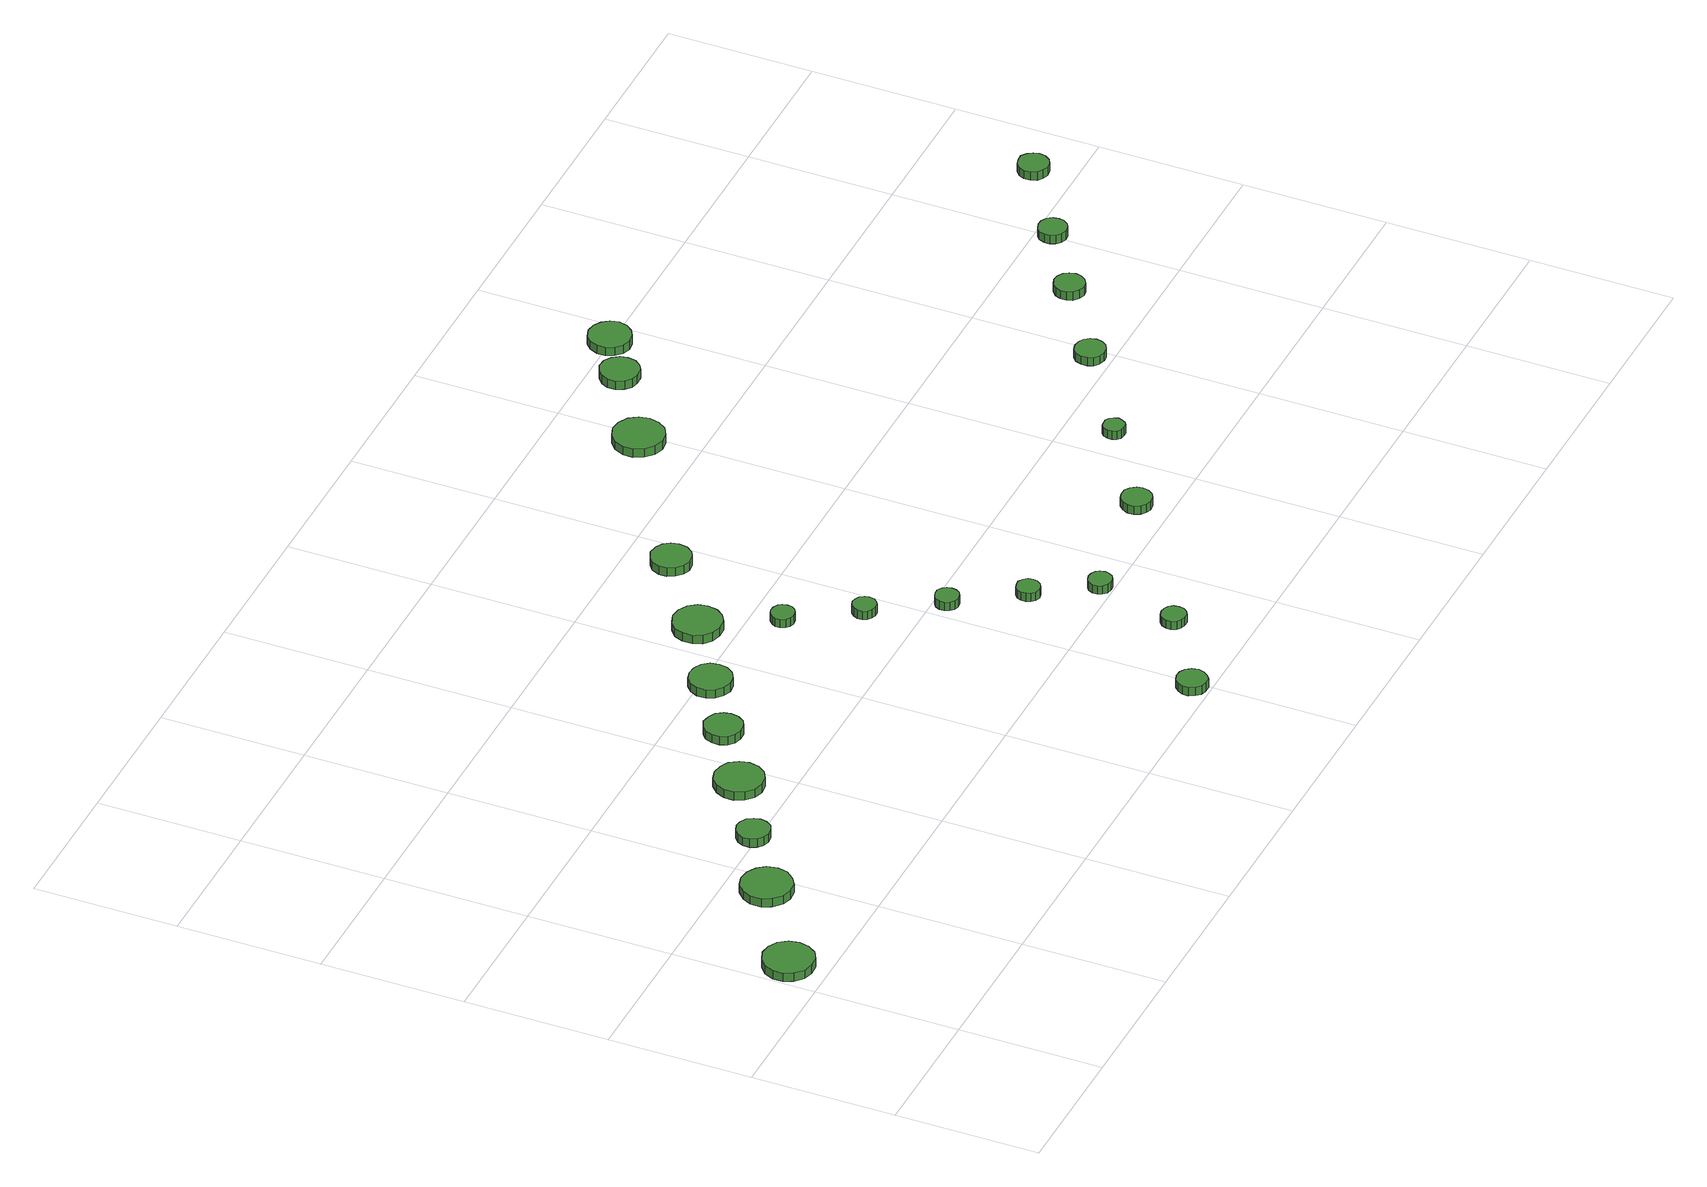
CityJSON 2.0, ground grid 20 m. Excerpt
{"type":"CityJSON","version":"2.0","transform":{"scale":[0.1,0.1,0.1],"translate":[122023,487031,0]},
"CityObjects":{
"tree1":{"type":"SolitaryVegetationObject","attributes":{"function":"something"},"geometry":[{"type":"MultiSurface","lod":"1","boundaries":[[[0,1,2,3,4,5,6,7,8,9,10,11,12,13,14]],[[15,16,17,18,19,20,21,22,23,24,25,26,27,28,29]],[[0,29,28,1]],[[1,28,27,2]],[[2,27,26,3]],[[3,26,25,4]],[[4,25,24,5]],[[5,24,23,6]],[[6,23,22,7]],[[7,22,21,8]],[[8,21,20,9]],[[9,20,19,10]],[[10,19,18,11]],[[11,18,17,12]],[[12,17,16,13]],[[13,16,15,14]],[[14,15,29,0]]]}]},
"tree2":{"type":"SolitaryVegetationObject","attributes":{"function":"something"},"geometry":[{"type":"MultiSurface","lod":"1","boundaries":[[[30,31,32,33,34,35,36,37,38,39,40,41,42,43,44]],[[45,46,47,48,49,50,51,52,53,54,55,56,57,58,59]],[[30,59,58,31]],[[31,58,57,32]],[[32,57,56,33]],[[33,56,55,34]],[[34,55,54,35]],[[35,54,53,36]],[[36,53,52,37]],[[37,52,51,38]],[[38,51,50,39]],[[39,50,49,40]],[[40,49,48,41]],[[41,48,47,42]],[[42,47,46,43]],[[43,46,45,44]],[[44,45,59,30]]]}]},
"tree3":{"type":"SolitaryVegetationObject","attributes":{"function":"something"},"geometry":[{"type":"MultiSurface","lod":"1","boundaries":[[[60,61,62,63,64,65,66,67,68,69,70,71,72,73,74]],[[75,76,77,78,79,80,81,82,83,84,85,86,87,88,89]],[[60,89,88,61]],[[61,88,87,62]],[[62,87,86,63]],[[63,86,85,64]],[[64,85,84,65]],[[65,84,83,66]],[[66,83,82,67]],[[67,82,81,68]],[[68,81,80,69]],[[69,80,79,70]],[[70,79,78,71]],[[71,78,77,72]],[[72,77,76,73]],[[73,76,75,74]],[[74,75,89,60]]]}]},
"tree4":{"type":"SolitaryVegetationObject","attributes":{"function":"something"},"geometry":[{"type":"MultiSurface","lod":"1","boundaries":[[[90,91,92,93,94,95,96,97,98,99,100,101,102,103,104]],[[105,106,107,108,109,110,111,112,113,114,115,116,117,118,119]],[[90,119,118,91]],[[91,118,117,92]],[[92,117,116,93]],[[93,116,115,94]],[[94,115,114,95]],[[95,114,113,96]],[[96,113,112,97]],[[97,112,111,98]],[[98,111,110,99]],[[99,110,109,100]],[[100,109,108,101]],[[101,108,107,102]],[[102,107,106,103]],[[103,106,105,104]],[[104,105,119,90]]]}]},
"tree5":{"type":"SolitaryVegetationObject","attributes":{"function":"something"},"geometry":[{"type":"MultiSurface","lod":"1","boundaries":[[[120,121,122,123,124,125,126,127,128,129,130,131,132,133,134]],[[135,136,137,138,139,140,141,142,143,144,145,146,147,148,149]],[[120,149,148,121]],[[121,148,147,122]],[[122,147,146,123]],[[123,146,145,124]],[[124,145,144,125]],[[125,144,143,126]],[[126,143,142,127]],[[127,142,141,128]],[[128,141,140,129]],[[129,140,139,130]],[[130,139,138,131]],[[131,138,137,132]],[[132,137,136,133]],[[133,136,135,134]],[[134,135,149,120]]]}]},
"tree6":{"type":"SolitaryVegetationObject","attributes":{"function":"something"},"geometry":[{"type":"MultiSurface","lod":"1","boundaries":[[[150,151,152,153,154,155,156,157,158,159,160,161,162,163,164]],[[165,166,167,168,169,170,171,172,173,174,175,176,177,178,179]],[[150,179,178,151]],[[151,178,177,152]],[[152,177,176,153]],[[153,176,175,154]],[[154,175,174,155]],[[155,174,173,156]],[[156,173,172,157]],[[157,172,171,158]],[[158,171,170,159]],[[159,170,169,160]],[[160,169,168,161]],[[161,168,167,162]],[[162,167,166,163]],[[163,166,165,164]],[[164,165,179,150]]]}]},
"tree7":{"type":"SolitaryVegetationObject","attributes":{"function":"something"},"geometry":[{"type":"MultiSurface","lod":"1","boundaries":[[[180,181,182,183,184,185,186,187,188,189,190,191,192,193,194]],[[195,196,197,198,199,200,201,202,203,204,205,206,207,208,209]],[[180,209,208,181]],[[181,208,207,182]],[[182,207,206,183]],[[183,206,205,184]],[[184,205,204,185]],[[185,204,203,186]],[[186,203,202,187]],[[187,202,201,188]],[[188,201,200,189]],[[189,200,199,190]],[[190,199,198,191]],[[191,198,197,192]],[[192,197,196,193]],[[193,196,195,194]],[[194,195,209,180]]]}]},
"tree8":{"type":"SolitaryVegetationObject","attributes":{"function":"something"},"geometry":[{"type":"MultiSurface","lod":"1","boundaries":[[[210,211,212,213,214,215,216,217,218,219,220,221,222,223,224]],[[225,226,227,228,229,230,231,232,233,234,235,236,237,238,239]],[[210,239,238,211]],[[211,238,237,212]],[[212,237,236,213]],[[213,236,235,214]],[[214,235,234,215]],[[215,234,233,216]],[[216,233,232,217]],[[217,232,231,218]],[[218,231,230,219]],[[219,230,229,220]],[[220,229,228,221]],[[221,228,227,222]],[[222,227,226,223]],[[223,226,225,224]],[[224,225,239,210]]]}]},
"tree9":{"type":"SolitaryVegetationObject","attributes":{"function":"something"},"geometry":[{"type":"MultiSurface","lod":"1","boundaries":[[[240,241,242,243,244,245,246,247,248,249,250,251,252,253,254]],[[255,256,257,258,259,260,261,262,263,264,265,266,267,268,269]],[[240,269,268,241]],[[241,268,267,242]],[[242,267,266,243]],[[243,266,265,244]],[[244,265,264,245]],[[245,264,263,246]],[[246,263,262,247]],[[247,262,261,248]],[[248,261,260,249]],[[249,260,259,250]],[[250,259,258,251]],[[251,258,257,252]],[[252,257,256,253]],[[253,256,255,254]],[[254,255,269,240]]]}]},
"tree10":{"type":"SolitaryVegetationObject","attributes":{"function":"something"},"geometry":[{"type":"MultiSurface","lod":"1","boundaries":[[[270,271,272,273,274,275,276,277,278,279,280,281,282,283,284]],[[285,286,287,288,289,290,291,292,293,294,295,296,297,298,299]],[[270,299,298,271]],[[271,298,297,272]],[[272,297,296,273]],[[273,296,295,274]],[[274,295,294,275]],[[275,294,293,276]],[[276,293,292,277]],[[277,292,291,278]],[[278,291,290,279]],[[279,290,289,280]],[[280,289,288,281]],[[281,288,287,282]],[[282,287,286,283]],[[283,286,285,284]],[[284,285,299,270]]]}]},
"tree11":{"type":"SolitaryVegetationObject","attributes":{"function":"something"},"geometry":[{"type":"MultiSurface","lod":"1","boundaries":[[[300,301,302,303,304,305,306,307,308,309,310,311,312,313,314]],[[315,316,317,318,319,320,321,322,323,324,325,326,327,328,329]],[[300,329,328,301]],[[301,328,327,302]],[[302,327,326,303]],[[303,326,325,304]],[[304,325,324,305]],[[305,324,323,306]],[[306,323,322,307]],[[307,322,321,308]],[[308,321,320,309]],[[309,320,319,310]],[[310,319,318,311]],[[311,318,317,312]],[[312,317,316,313]],[[313,316,315,314]],[[314,315,329,300]]]}]},
"tree12":{"type":"SolitaryVegetationObject","attributes":{"function":"something"},"geometry":[{"type":"MultiSurface","lod":"1","boundaries":[[[330,331,332,333,334,335,336,337,338,339,340,341,342,343,344]],[[345,346,347,348,349,350,351,352,353,354,355,356,357,358,359]],[[330,359,358,331]],[[331,358,357,332]],[[332,357,356,333]],[[333,356,355,334]],[[334,355,354,335]],[[335,354,353,336]],[[336,353,352,337]],[[337,352,351,338]],[[338,351,350,339]],[[339,350,349,340]],[[340,349,348,341]],[[341,348,347,342]],[[342,347,346,343]],[[343,346,345,344]],[[344,345,359,330]]]}]},
"tree13":{"type":"SolitaryVegetationObject","attributes":{"function":"something"},"geometry":[{"type":"MultiSurface","lod":"1","boundaries":[[[360,361,362,363,364,365,366,367,368,369,370,371,372,373,374]],[[375,376,377,378,379,380,381,382,383,384,385,386,387,388,389]],[[360,389,388,361]],[[361,388,387,362]],[[362,387,386,363]],[[363,386,385,364]],[[364,385,384,365]],[[365,384,383,366]],[[366,383,382,367]],[[367,382,381,368]],[[368,381,380,369]],[[369,380,379,370]],[[370,379,378,371]],[[371,378,377,372]],[[372,377,376,373]],[[373,376,375,374]],[[374,375,389,360]]]}]},
"tree14":{"type":"SolitaryVegetationObject","attributes":{"function":"something"},"geometry":[{"type":"MultiSurface","lod":"1","boundaries":[[[390,391,392,393,394,395,396,397,398,399,400,401,402,403,404]],[[405,406,407,408,409,410,411,412,413,414,415,416,417,418,419]],[[390,419,418,391]],[[391,418,417,392]],[[392,417,416,393]],[[393,416,415,394]],[[394,415,414,395]],[[395,414,413,396]],[[396,413,412,397]],[[397,412,411,398]],[[398,411,410,399]],[[399,410,409,400]],[[400,409,408,401]],[[401,408,407,402]],[[402,407,406,403]],[[403,406,405,404]],[[404,405,419,390]]]}]},
"tree15":{"type":"SolitaryVegetationObject","attributes":{"function":"something"},"geometry":[{"type":"MultiSurface","lod":"1","boundaries":[[[420,421,422,423,424,425,426,427,428,429,430,431,432,433,434]],[[435,436,437,438,439,440,441,442,443,444,445,446,447,448,449]],[[420,449,448,421]],[[421,448,447,422]],[[422,447,446,423]],[[423,446,445,424]],[[424,445,444,425]],[[425,444,443,426]],[[426,443,442,427]],[[427,442,441,428]],[[428,441,440,429]],[[429,440,439,430]],[[430,439,438,431]],[[431,438,437,432]],[[432,437,436,433]],[[433,436,435,434]],[[434,435,449,420]]]}]},
"tree16":{"type":"SolitaryVegetationObject","attributes":{"function":"something"},"geometry":[{"type":"MultiSurface","lod":"1","boundaries":[[[450,451,452,453,454,455,456,457,458,459,460,461,462,463,464]],[[465,466,467,468,469,470,471,472,473,474,475,476,477,478,479]],[[450,479,478,451]],[[451,478,477,452]],[[452,477,476,453]],[[453,476,475,454]],[[454,475,474,455]],[[455,474,473,456]],[[456,473,472,457]],[[457,472,471,458]],[[458,471,470,459]],[[459,470,469,460]],[[460,469,468,461]],[[461,468,467,462]],[[462,467,466,463]],[[463,466,465,464]],[[464,465,479,450]]]}]},
"tree17":{"type":"SolitaryVegetationObject","attributes":{"function":"something"},"geometry":[{"type":"MultiSurface","lod":"1","boundaries":[[[480,481,482,483,484,485,486,487,488,489,490,491,492,493,494]],[[495,496,497,498,499,500,501,502,503,504,505,506,507,508,509]],[[480,509,508,481]],[[481,508,507,482]],[[482,507,506,483]],[[483,506,505,484]],[[484,505,504,485]],[[485,504,503,486]],[[486,503,502,487]],[[487,502,501,488]],[[488,501,500,489]],[[489,500,499,490]],[[490,499,498,491]],[[491,498,497,492]],[[492,497,496,493]],[[493,496,495,494]],[[494,495,509,480]]]}]},
"tree18":{"type":"SolitaryVegetationObject","attributes":{"function":"something"},"geometry":[{"type":"MultiSurface","lod":"1","boundaries":[[[510,511,512,513,514,515,516,517,518,519,520,521,522,523,524]],[[525,526,527,528,529,530,531,532,533,534,535,536,537,538,539]],[[510,539,538,511]],[[511,538,537,512]],[[512,537,536,513]],[[513,536,535,514]],[[514,535,534,515]],[[515,534,533,516]],[[516,533,532,517]],[[517,532,531,518]],[[518,531,530,519]],[[519,530,529,520]],[[520,529,528,521]],[[521,528,527,522]],[[522,527,526,523]],[[523,526,525,524]],[[524,525,539,510]]]}]},
"tree19":{"type":"SolitaryVegetationObject","attributes":{"function":"something"},"geometry":[{"type":"MultiSurface","lod":"1","boundaries":[[[540,541,542,543,544,545,546,547,548,549,550,551,552,553,554]],[[555,556,557,558,559,560,561,562,563,564,565,566,567,568,569]],[[540,569,568,541]],[[541,568,567,542]],[[542,567,566,543]],[[543,566,565,544]],[[544,565,564,545]],[[545,564,563,546]],[[546,563,562,547]],[[547,562,561,548]],[[548,561,560,549]],[[549,560,559,550]],[[550,559,558,551]],[[551,558,557,552]],[[552,557,556,553]],[[553,556,555,554]],[[554,555,569,540]]]}]},
"tree20":{"type":"SolitaryVegetationObject","attributes":{"function":"something"},"geometry":[{"type":"MultiSurface","lod":"1","boundaries":[[[570,571,572,573,574,575,576,577,578,579,580,581,582,583,584]],[[585,586,587,588,589,590,591,592,593,594,595,596,597,598,599]],[[570,599,598,571]],[[571,598,597,572]],[[572,597,596,573]],[[573,596,595,574]],[[574,595,594,575]],[[575,594,593,576]],[[576,593,592,577]],[[577,592,591,578]],[[578,591,590,579]],[[579,590,589,580]],[[580,589,588,581]],[[581,588,587,582]],[[582,587,586,583]],[[583,586,585,584]],[[584,585,599,570]]]}]},
"tree21":{"type":"SolitaryVegetationObject","attributes":{"function":"something"},"geometry":[{"type":"MultiSurface","lod":"1","boundaries":[[[600,601,602,603,604,605,606,607,608,609,610,611,612,613,614]],[[615,616,617,618,619,620,621,622,623,624,625,626,627,628,629]],[[600,629,628,601]],[[601,628,627,602]],[[602,627,626,603]],[[603,626,625,604]],[[604,625,624,605]],[[605,624,623,606]],[[606,623,622,607]],[[607,622,621,608]],[[608,621,620,609]],[[609,620,619,610]],[[610,619,618,611]],[[611,618,617,612]],[[612,617,616,613]],[[613,616,615,614]],[[614,615,629,600]]]}]},
"tree22":{"type":"SolitaryVegetationObject","attributes":{"function":"something"},"geometry":[{"type":"MultiSurface","lod":"1","boundaries":[[[630,631,632,633,634,635,636,637,638,639,640,641,642,643,644]],[[645,646,647,648,649,650,651,652,653,654,655,656,657,658,659]],[[630,659,658,631]],[[631,658,657,632]],[[632,657,656,633]],[[633,656,655,634]],[[634,655,654,635]],[[635,654,653,636]],[[636,653,652,637]],[[637,652,651,638]],[[638,651,650,639]],[[639,650,649,640]],[[640,649,648,641]],[[641,648,647,642]],[[642,647,646,643]],[[643,646,645,644]],[[644,645,659,630]]]}]},
"tree23":{"type":"SolitaryVegetationObject","attributes":{"function":"something"},"geometry":[{"type":"MultiSurface","lod":"1","boundaries":[[[660,661,662,663,664,665,666,667,668,669,670,671,672,673,674]],[[675,676,677,678,679,680,681,682,683,684,685,686,687,688,689]],[[660,689,688,661]],[[661,688,687,662]],[[662,687,686,663]],[[663,686,685,664]],[[664,685,684,665]],[[665,684,683,666]],[[666,683,682,667]],[[667,682,681,668]],[[668,681,680,669]],[[669,680,679,670]],[[670,679,678,671]],[[671,678,677,672]],[[672,677,676,673]],[[673,676,675,674]],[[674,675,689,660]]]}]},
"tree24":{"type":"SolitaryVegetationObject","attributes":{"function":"something"},"geometry":[{"type":"MultiSurface","lod":"1","boundaries":[[[690,691,692,693,694,695,696,697,698,699,700,701,702,703,704]],[[705,706,707,708,709,710,711,712,713,714,715,716,717,718,719]],[[690,719,718,691]],[[691,718,717,692]],[[692,717,716,693]],[[693,716,715,694]],[[694,715,714,695]],[[695,714,713,696]],[[696,713,712,697]],[[697,712,711,698]],[[698,711,710,699]],[[699,710,709,700]],[[700,709,708,701]],[[701,708,707,702]],[[702,707,706,703]],[[703,706,705,704]],[[704,705,719,690]]]}]}
},
"vertices":[
[71,253,16],[68,267,16],[60,279,16],[47,286,16],[33,288,16],[19,283,16],[8,274,16],[2,260,16],[2,246,16],[8,233,16],[19,223,16],[33,219,16],[47,220,16],[60,227,16],[68,239,16],[68,239,3],[60,227,3],[47,220,3],[33,219,3],[19,223,3],[8,233,3],[2,246,3],[2,260,3],[8,274,3],[19,283,3],[33,288,3],[47,286,3],[60,279,3],[68,267,3],[71,253,3],
[207,343,15],[204,358,15],[195,369,15],[183,376,15],[168,378,15],[155,374,15],[144,364,15],[138,351,15],[138,336,15],[144,323,15],[155,313,15],[168,309,15],[183,310,15],[195,318,15],[204,329,15],[204,329,2],[195,318,2],[183,310,2],[168,309,2],[155,313,2],[144,323,2],[138,336,2],[138,351,2],[144,364,2],[155,374,2],[168,378,2],[183,376,2],[195,369,2],[204,358,2],[207,343,2],
[295,406,14],[293,415,14],[288,423,14],[279,428,14],[270,429,14],[261,426,14],[254,419,14],[250,411,14],[250,402,14],[254,393,14],[261,387,14],[270,384,14],[279,385,14],[288,389,14],[293,397,14],[293,397,1],[288,389,1],[279,385,1],[270,384,1],[261,387,1],[254,393,1],[250,402,1],[250,411,1],[254,419,1],[261,426,1],[270,429,1],[279,428,1],[288,423,1],[293,415,1],[295,406,1],
[400,468,14],[397,481,14],[389,493,14],[377,499,14],[363,501,14],[350,497,14],[340,487,14],[334,475,14],[334,461,14],[340,448,14],[350,439,14],[363,435,14],[377,436,14],[389,443,14],[397,454,14],[397,454,1],[389,443,1],[377,436,1],[363,435,1],[350,439,1],[340,448,1],[334,461,1],[334,475,1],[340,487,1],[350,497,1],[363,501,1],[377,499,1],[389,493,1],[397,481,1],[400,468,1],
[485,531,15],[483,541,15],[477,550,15],[467,555,15],[456,557,15],[446,553,15],[438,546,15],[434,536,15],[434,525,15],[438,515,15],[446,508,15],[456,505,15],[467,506,15],[477,511,15],[483,520,15],[483,520,2],[477,511,2],[467,506,2],[456,505,2],[446,508,2],[438,515,2],[434,525,2],[434,536,2],[438,546,2],[446,553,2],[456,557,2],[467,555,2],[477,550,2],[483,541,2],[485,531,2],
[574,587,16],[572,599,16],[565,608,16],[554,614,16],[542,615,16],[531,612,16],[522,604,16],[517,593,16],[517,581,16],[522,570,16],[531,562,16],[542,558,16],[554,559,16],[565,565,16],[572,575,16],[572,575,3],[565,565,3],[554,559,3],[542,558,3],[531,562,3],[522,570,3],[517,581,3],[517,593,3],[522,604,3],[531,612,3],[542,615,3],[554,614,3],[565,608,3],[572,599,3],[574,587,3],
[806,22,20],[804,31,20],[799,38,20],[792,42,20],[783,43,20],[775,40,20],[769,34,20],[765,27,20],[765,18,20],[769,10,20],[775,4,20],[783,2,20],[792,2,20],[799,7,20],[804,14,20],[804,14,7],[799,7,7],[792,2,7],[783,2,7],[775,4,7],[769,10,7],[765,18,7],[765,27,7],[769,34,7],[775,40,7],[783,43,7],[792,42,7],[799,38,7],[804,31,7],[806,22,7],
[683,651,16],[680,664,16],[672,675,16],[660,682,16],[646,684,16],[633,679,16],[622,670,16],[617,658,16],[617,644,16],[622,631,16],[633,622,16],[646,618,16],[660,619,16],[672,626,16],[680,637,16],[680,637,3],[672,626,3],[660,619,3],[646,618,3],[633,622,3],[622,631,3],[617,644,3],[617,658,3],[622,670,3],[633,679,3],[646,684,3],[660,682,3],[672,675,3],[680,664,3],[683,651,3],
[724,558,17],[723,565,17],[719,570,17],[713,573,17],[706,574,17],[700,572,17],[695,567,17],[692,561,17],[692,555,17],[695,548,17],[700,544,17],[706,542,17],[713,543,17],[719,546,17],[723,551,17],[723,551,4],[719,546,4],[713,543,4],[706,542,4],[700,544,4],[695,548,4],[692,555,4],[692,561,4],[695,567,4],[700,572,4],[706,574,4],[713,573,4],[719,570,4],[723,565,4],[724,558,4],
[782,470,17],[781,476,17],[777,482,17],[771,485,17],[764,486,17],[758,484,17],[753,479,17],[750,473,17],[750,466,17],[753,460,17],[758,456,17],[764,454,17],[771,454,17],[777,458,17],[781,463,17],[781,463,4],[777,458,4],[771,454,4],[764,454,4],[758,456,4],[753,460,4],[750,466,4],[750,473,4],[753,479,4],[758,484,4],[764,486,4],[771,485,4],[777,482,4],[781,476,4],[782,470,4],
[919,99,20],[918,106,20],[914,112,20],[908,115,20],[901,116,20],[894,114,20],[889,109,20],[886,103,20],[886,96,20],[889,89,20],[894,85,20],[901,83,20],[908,83,20],[914,87,20],[918,92,20],[918,92,7],[914,87,7],[908,83,7],[901,83,7],[894,85,7],[889,89,7],[886,96,7],[886,103,7],[889,109,7],[894,114,7],[901,116,7],[908,115,7],[914,112,7],[918,106,7],[919,99,7],
[842,381,17],[841,388,17],[837,393,17],[831,397,17],[824,397,17],[818,395,17],[813,391,17],[810,385,17],[810,378,17],[813,372,17],[818,367,17],[824,365,17],[831,366,17],[837,369,17],[841,375,17],[841,375,4],[837,369,4],[831,366,4],[824,365,4],[818,367,4],[813,372,4],[810,378,4],[810,385,4],[813,391,4],[818,395,4],[824,397,4],[831,397,4],[837,393,4],[841,388,4],[842,381,4],
[901,294,17],[900,301,17],[896,306,17],[890,310,17],[884,310,17],[877,308,17],[872,304,17],[870,298,17],[870,291,17],[872,285,17],[877,280,17],[884,278,17],[890,279,17],[896,282,17],[900,288,17],[900,288,4],[896,282,4],[890,279,4],[884,278,4],[877,280,4],[872,285,4],[870,291,4],[870,298,4],[872,304,4],[877,308,4],[884,310,4],[890,310,4],[896,306,4],[900,301,4],[901,294,4],
[783,735,21],[781,746,21],[774,755,21],[765,760,21],[753,762,21],[743,758,21],[734,751,21],[729,740,21],[729,729,21],[734,719,21],[743,711,21],[753,707,21],[765,709,21],[774,714,21],[781,723,21],[781,723,8],[774,714,8],[765,709,8],[753,707,8],[743,711,8],[734,719,8],[729,729,8],[729,740,8],[734,751,8],[743,758,8],[753,762,8],[765,760,8],[774,755,8],[781,746,8],[783,735,8],
[953,217,17],[952,224,17],[948,229,17],[942,232,17],[936,233,17],[929,231,17],[924,227,17],[921,220,17],[921,214,17],[924,208,17],[929,203,17],[936,201,17],[942,202,17],[948,205,17],[952,211,17],[952,211,4],[948,205,4],[942,202,4],[936,201,4],[929,203,4],[924,208,4],[921,214,4],[921,220,4],[924,227,4],[929,231,4],[936,233,4],[942,232,4],[948,229,4],[952,224,4],[953,217,4],
[1133,244,20],[1131,252,20],[1126,259,20],[1119,264,20],[1110,264,20],[1102,262,20],[1096,256,20],[1092,248,20],[1092,239,20],[1096,231,20],[1102,226,20],[1110,223,20],[1119,224,20],[1126,228,20],[1131,235,20],[1131,235,7],[1126,228,7],[1119,224,7],[1110,223,7],[1102,226,7],[1096,231,7],[1092,239,7],[1092,248,7],[1096,256,7],[1102,262,7],[1110,264,7],[1119,264,7],[1126,259,7],[1131,252,7],[1133,244,7],
[1020,881,16],[1017,895,16],[1009,907,16],[996,914,16],[982,916,16],[968,911,16],[957,901,16],[951,888,16],[951,874,16],[957,861,16],[968,851,16],[982,846,16],[996,848,16],[1009,855,16],[1017,867,16],[1017,867,3],[1009,855,3],[996,848,3],[982,846,3],[968,851,3],[957,861,3],[951,874,3],[951,888,3],[957,901,3],[968,911,3],[982,916,3],[996,914,3],[1009,907,3],[1017,895,3],[1020,881,3],
[1258,333,19],[1256,339,19],[1253,344,19],[1248,347,19],[1242,347,19],[1236,346,19],[1231,342,19],[1229,336,19],[1229,330,19],[1231,324,19],[1236,320,19],[1242,319,19],[1248,319,19],[1253,322,19],[1256,327,19],[1256,327,6],[1253,322,6],[1248,319,6],[1242,319,6],[1236,320,6],[1231,324,6],[1229,330,6],[1229,336,6],[1231,342,6],[1236,346,6],[1242,347,6],[1248,347,6],[1253,344,6],[1256,339,6],[1258,333,6],
[1129,959,15],[1127,970,15],[1120,979,15],[1111,985,15],[1099,986,15],[1089,982,15],[1081,975,15],[1076,965,15],[1076,954,15],[1081,943,15],[1089,936,15],[1099,933,15],[1111,934,15],[1120,939,15],[1127,948,15],[1127,948,2],[1120,939,2],[1111,934,2],[1099,933,2],[1089,936,2],[1081,943,2],[1076,954,2],[1076,965,2],[1081,975,2],[1089,982,2],[1099,986,2],[1111,985,2],[1120,979,2],[1127,970,2],[1129,959,2],
[1193,1000,16],[1190,1012,16],[1183,1021,16],[1173,1027,16],[1161,1029,16],[1149,1025,16],[1141,1017,16],[1136,1006,16],[1136,994,16],[1141,983,16],[1149,975,16],[1161,971,16],[1173,973,16],[1183,979,16],[1190,988,16],[1190,988,3],[1183,979,3],[1173,973,3],[1161,971,3],[1149,975,3],[1141,983,3],[1136,994,3],[1136,1006,3],[1141,1017,3],[1149,1025,3],[1161,1029,3],[1173,1027,3],[1183,1021,3],[1190,1012,3],[1193,1000,3],
[1399,426,21],[1397,434,21],[1392,441,21],[1384,445,21],[1376,446,21],[1368,444,21],[1361,438,21],[1358,430,21],[1358,421,21],[1361,413,21],[1368,408,21],[1376,405,21],[1384,406,21],[1392,410,21],[1397,417,21],[1397,417,8],[1392,410,8],[1384,406,8],[1376,405,8],[1368,408,8],[1361,413,8],[1358,421,8],[1358,430,8],[1361,438,8],[1368,444,8],[1376,446,8],[1384,445,8],[1392,441,8],[1397,434,8],[1399,426,8],
[1518,507,20],[1516,516,20],[1511,523,20],[1503,527,20],[1495,528,20],[1487,525,20],[1480,519,20],[1477,511,20],[1477,503,20],[1480,495,20],[1487,489,20],[1495,486,20],[1503,487,20],[1511,492,20],[1516,499,20],[1516,499,7],[1511,492,7],[1503,487,7],[1495,486,7],[1487,489,7],[1480,495,7],[1477,503,7],[1477,511,7],[1480,519,7],[1487,525,7],[1495,528,7],[1503,527,7],[1511,523,7],[1516,516,7],[1518,507,7],
[1618,575,19],[1617,583,19],[1612,590,19],[1605,594,19],[1597,595,19],[1589,592,19],[1583,587,19],[1580,579,19],[1580,571,19],[1583,564,19],[1589,559,19],[1597,556,19],[1605,557,19],[1612,561,19],[1617,568,19],[1617,568,6],[1612,561,6],[1605,557,6],[1597,556,6],[1589,559,6],[1583,564,6],[1580,571,6],[1580,579,6],[1583,587,6],[1589,592,6],[1597,595,6],[1605,594,6],[1612,590,6],[1617,583,6],[1618,575,6],
[1738,655,17],[1736,663,17],[1731,670,17],[1724,675,17],[1715,675,17],[1707,673,17],[1700,667,17],[1697,659,17],[1697,650,17],[1700,642,17],[1707,637,17],[1715,634,17],[1724,635,17],[1731,639,17],[1736,646,17],[1736,646,4],[1731,639,4],[1724,635,4],[1715,634,4],[1707,637,4],[1700,642,4],[1697,650,4],[1697,659,4],[1700,667,4],[1707,673,4],[1715,675,4],[1724,675,4],[1731,670,4],[1736,663,4],[1738,655,4]
]}
